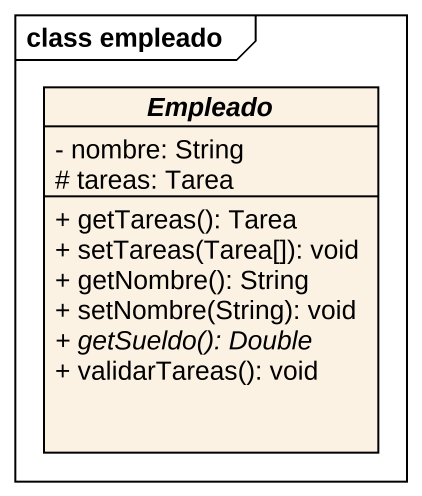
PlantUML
@startuml
mainframe class empleado
hide circle
hide empty members
skinparam classAttributeIconSize 0
abstract class Empleado {
  - nombre: String
  # tareas: Tarea
  + getTareas(): Tarea
  + setTareas(Tarea[]): void
  + getNombre(): String
  + setNombre(String): void
  {abstract} + getSueldo(): Double
  + validarTareas(): void
}
@enduml
